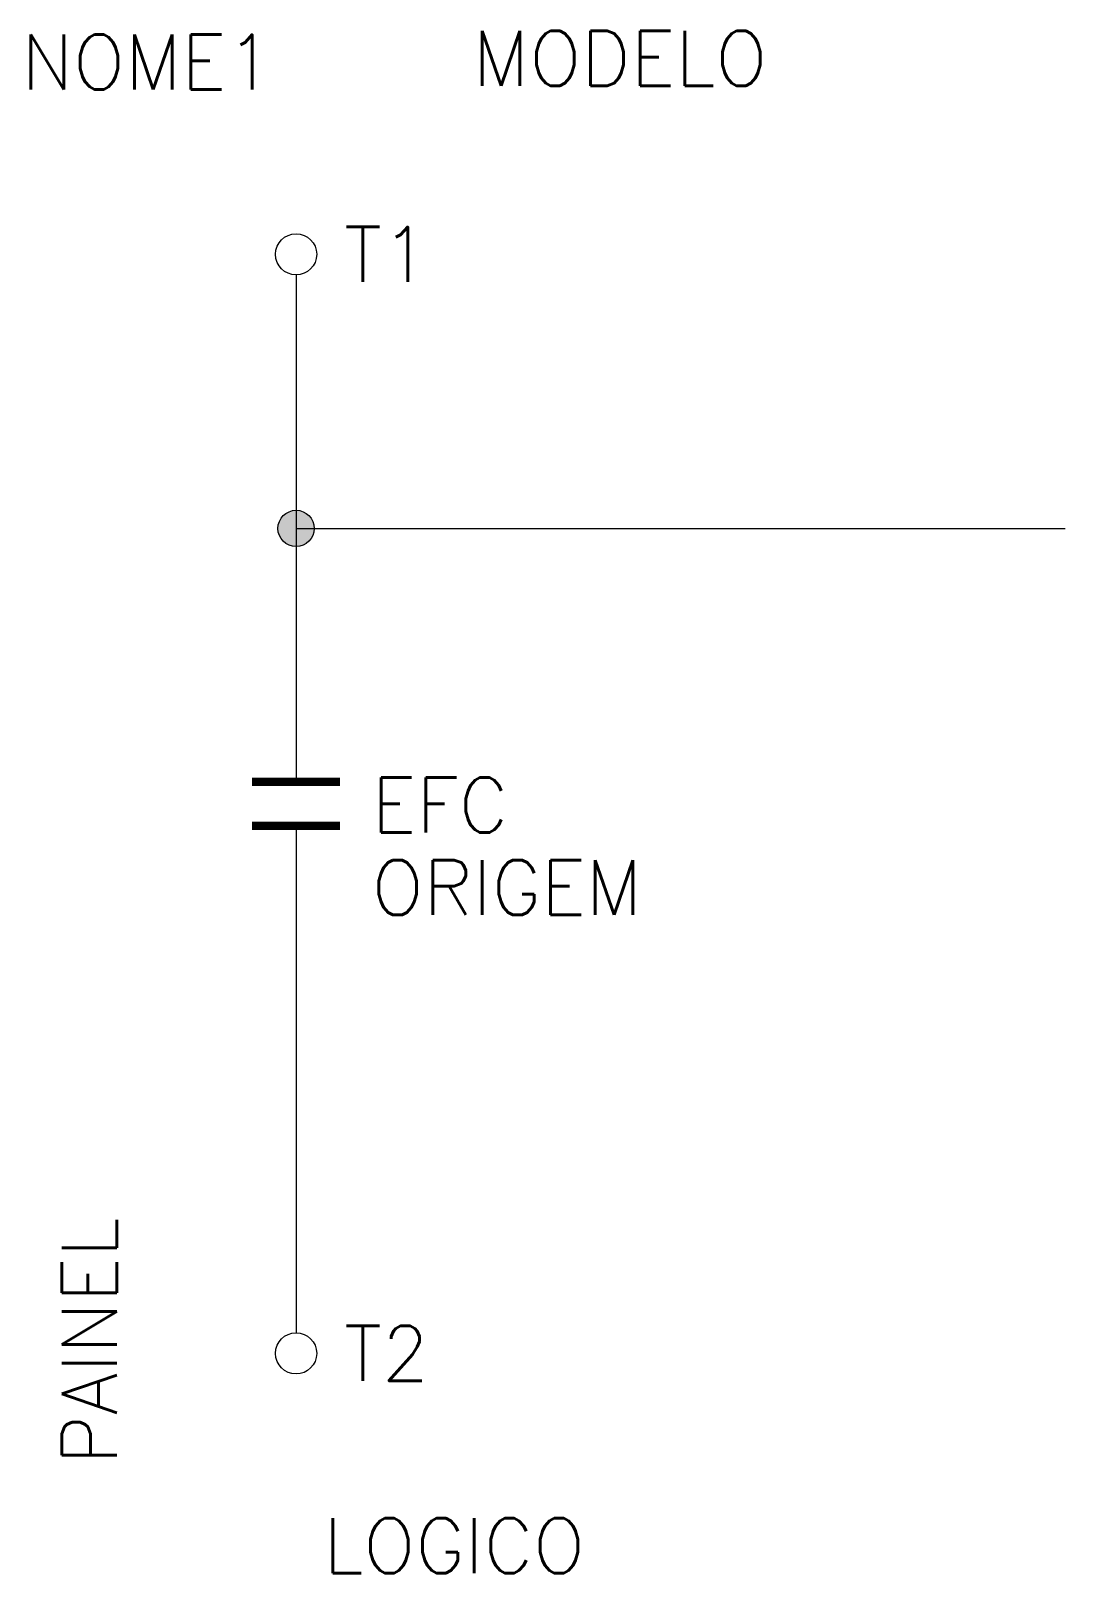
# Model space of a CAD drawing. Header units: millimetres. Extents: x -9.7 to 28, y -48.7 to 7.4.
import ezdxf
from ezdxf.enums import TextEntityAlignment as Align

# ---------------------------------------------------------------- set-up
doc = ezdxf.new("R2010")
doc.units = ezdxf.units.MM
doc.header["$LTSCALE"] = 10
doc.styles.add('ROMANS', font='romans.shx')

msp = doc.modelspace()

# ---------------------------------------------------------------- hatches: boundary and pattern name
h = msp.add_hatch(color=7)
h.dxf.hatch_style = 1
h.paths.add_polyline_path([(0.66, -10.725, 1), (-0.66, -10.725, 1)])

# ---------------------------------------------------------------- linework, layer by layer
at = {"color": 7, "linetype": 'Continuous'}
msp.add_line((0, -1.5), (0, -19.95), dxfattribs=at)
at = {"color": 7}
for p, q in [((0, -10.725), (28, -10.725)), ((0, -21.55), (0, -40))]:
    msp.add_line(p, q, dxfattribs=at)
at = {"color": 7, "const_width": 0.3}
for points in [[(-1.6, -19.95), (1.6, -19.95)], [(-1.6, -21.55), (1.6, -21.55)]]:
    msp.add_lwpolyline(points, dxfattribs=at)
at = {"color": 7}
for centre, radius in [((0, -0.75), 0.75), ((0, -10.725), 0.66), ((0, -40.75), 0.75)]:
    msp.add_circle(centre, radius, dxfattribs=at)

# ---------------------------------------------------------------- texts
at = {"color": 7, "lineweight": -3, "style": 'ROMANS'}
msp.add_attdef('MODELO', text='', height=2, dxfattribs=at).set_placement((17.151, 6.384), align=Align.MIDDLE_RIGHT)
for tag, text, p in [('NOME1', '', (-10, 6.25)), ('T1', '', (1.75, -0.75)), ('EFC', '', (2.75, -20.795)), ('ORIGEM', 'ENDERECO FISICO', (2.75, -23.795)), ('T2', '', (1.75, -40.75))]:
    msp.add_attdef(tag, text=text, height=2, dxfattribs=at).set_placement(p, align=Align.MIDDLE_LEFT)
msp.add_attdef('PAINEL', text='', height=2, rotation=90, dxfattribs=at).set_placement((-7.532, -44.799), align=Align.MIDDLE_LEFT)
msp.add_attdef('LOGICO', text='DIAGRAMA LOGICO', height=2, dxfattribs=at).set_placement((1, -46.75), align=Align.TOP_LEFT)

doc.saveas('drawing.dxf')
